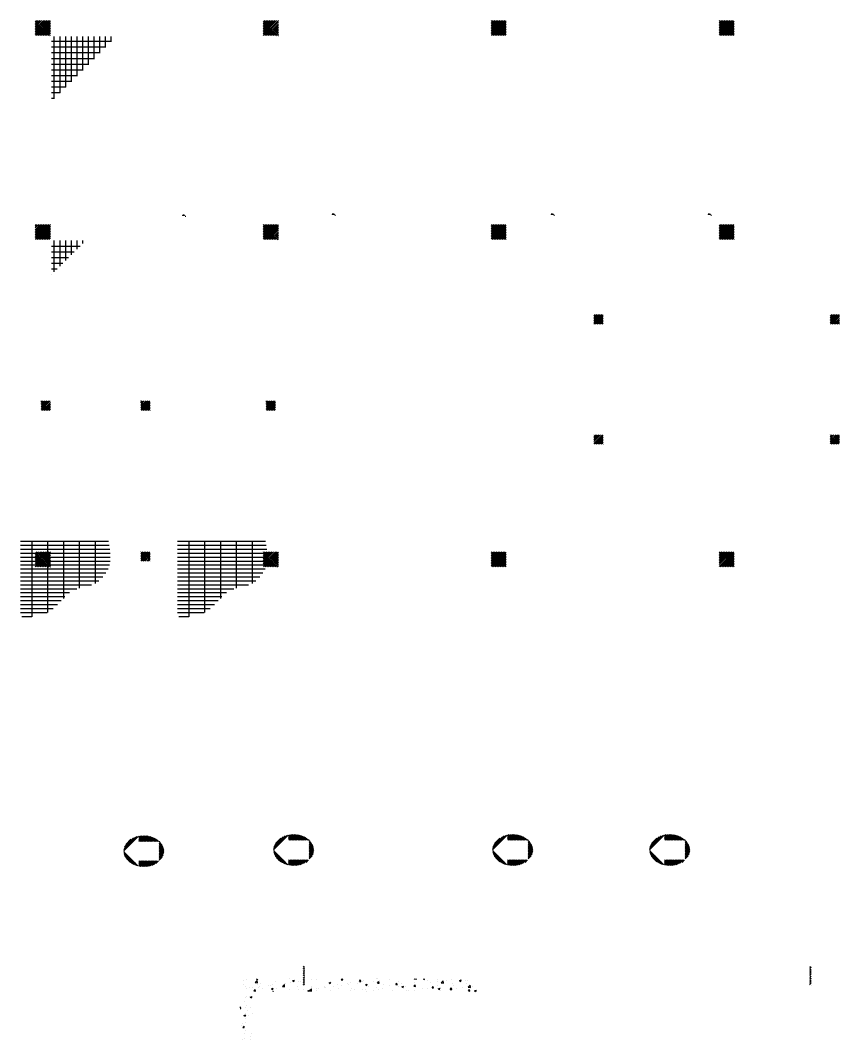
# Paper-space layout 'Layout1' of a CAD drawing. Extents: x -51516 to 7058931, y -29255 to 5150000.
# Drawn here: x 11901 to 44252, y 53349 to 93629 of the extents above; entities that cross this region are included whole.
import ezdxf

# ---------------------------------------------------------------- set-up
doc = ezdxf.new("R2010")
doc.units = 0
doc.header["$LTSCALE"] = 1000
doc.layers.get('0').update_dxf_attribs({"linetype": 'CONTINUOUS'})
doc.layers.add('COL', color=3, linetype='CONTINUOUS')
doc.layers.add('DM', color=2, linetype='CONTINUOUS')

# ---------------------------------------------------------------- blocks, each defined once
blk = doc.blocks.new('*X')
at = {"color": 0}
for p, q in [((50500, 51472), (50528, 51500)), ((50550, 51450), (50500, 51500)), ((50500, 51384), (50550, 51434)), ((50550, 51362), (50500, 51412)), ((50500, 51295), (50550, 51345)), ((50550, 51273), (50500, 51323)), ((70500, 51497), (70503, 51500)), ((70550, 51426), (70500, 51476)), ((70500, 51408), (70550, 51458)), ((70550, 51338), (70500, 51388)), ((70500, 51320), (70550, 51370)), ((70550, 51249), (70500, 51299)), ((50500, 51207), (50550, 51257)), ((50550, 51185), (50500, 51235)), ((50500, 51119), (50550, 51169)), ((50550, 51097), (50500, 51147)), ((50500, 51030), (50550, 51080)), ((50550, 51008), (50500, 51058)), ((70500, 51231), (70550, 51281)), ((70550, 51161), (70500, 51211)), ((70500, 51143), (70550, 51193)), ((70550, 51072), (70500, 51122)), ((70500, 51055), (70550, 51105)), ((70550, 50984), (70500, 51034)), ((48127, 50948), (48127, 50948)), ((48148, 50789), (48148, 50789)), ((48272, 50954), (48272, 50954)), ((48602, 50854), (48680, 50935)), ((48602, 50854), (48691, 50840)), ((48641, 51000), (48688, 50968)), ((48691, 50840), (48680, 50935)), ((48681, 50767), (48681, 50767)), ((48688, 50968), (48699, 51000)), ((48803, 50793), (48803, 50793)), ((49293, 50766), (49293, 50766)), ((49386, 50893), (49386, 50893)), ((49670, 50689), (49748, 50770)), ((49759, 50675), (49748, 50770)), ((49756, 50803), (49756, 50803)), ((49798, 50830), (49798, 50830)), ((49970, 50993), (49970, 50993)), ((50006, 50836), (50006, 50836)), ((50076, 50921), (50146, 50948)), ((50076, 50921), (50126, 50888)), ((50126, 50888), (50146, 50948)), ((50318, 50905), (50318, 50905)), ((50385, 50886), (50385, 50886)), ((50500, 50942), (50550, 50992)), ((50550, 50920), (50500, 50970)), ((50500, 50854), (50550, 50904)), ((50550, 50831), (50500, 50881)), ((50500, 50765), (50550, 50815)), ((50543, 50750), (50500, 50793)), ((50831, 50976), (50831, 50976)), ((51017, 50969), (51017, 50969)), ((51513, 50841), (51583, 50868)), ((51513, 50841), (51563, 50808)), ((51563, 50808), (51583, 50868)), ((51843, 50782), (51843, 50782)), ((51995, 50955), (52033, 51000)), ((51995, 50955), (52055, 50950)), ((52055, 50950), (52046, 51000)), ((52261, 50797), (52261, 50797)), ((52264, 50774), (52264, 50774)), ((52357, 50852), (52357, 50852)), ((52643, 50824), (52643, 50824)), ((52713, 50892), (52761, 50950)), ((52713, 50892), (52772, 50887)), ((52772, 50887), (52761, 50950)), ((52844, 50897), (52844, 50897)), ((52862, 50916), (52862, 50916)), ((52950, 50761), (53020, 50788)), ((52950, 50761), (53000, 50728)), ((53000, 50728), (53020, 50788)), ((53275, 50907), (53275, 50907)), ((53381, 50991), (53381, 50991)), ((53427, 50997), (53427, 50997)), ((53430, 50829), (53478, 50887)), ((53430, 50829), (53490, 50824)), ((53490, 50824), (53478, 50887)), ((53525, 50940), (53525, 50940)), ((53667, 50778), (53667, 50778)), ((53904, 50989), (53904, 50989)), ((54147, 50767), (54195, 50824)), ((54147, 50767), (54207, 50761)), ((54207, 50761), (54195, 50824)), ((54250, 50878), (54250, 50878)), ((54388, 50793), (54388, 50793)), ((54833, 50978), (54833, 50978)), ((54864, 50704), (54913, 50761)), ((54878, 51000), (54962, 50987)), ((54901, 50761), (54901, 50761)), ((54907, 50868), (54907, 50868)), ((54924, 50699), (54913, 50761)), ((54962, 50987), (54961, 51000)), ((55233, 51000), (55277, 50970)), ((55277, 50970), (55287, 51000)), ((55420, 50938), (55420, 50938)), ((55533, 50844), (55533, 50844)), ((55783, 50877), (55783, 50877)), ((55816, 50984), (55816, 50984)), ((55941, 50835), (56018, 50916)), ((55941, 50835), (56029, 50821)), ((56030, 50821), (56018, 50916)), ((56162, 50927), (56162, 50927)), ((56350, 50962), (56350, 50962)), ((56382, 50828), (56382, 50828)), ((56665, 50924), (56735, 50950)), ((56665, 50924), (56714, 50890)), ((56714, 50890), (56735, 50950)), ((56883, 50939), (56883, 50939)), ((56946, 50815), (56946, 50815)), ((56965, 50928), (56965, 50928)), ((70500, 50966), (70550, 51016)), ((70550, 50896), (70500, 50946)), ((70500, 50878), (70550, 50928)), ((70550, 50807), (70500, 50857)), ((70500, 50789), (70550, 50839)), ((70519, 50750), (70500, 50769)), ((48220, 50693), (48220, 50693)), ((48260, 50621), (48260, 50621)), ((48358, 50655), (48358, 50655)), ((48495, 50637), (48495, 50637)), ((48548, 50517), (48596, 50574)), ((48548, 50517), (48608, 50511)), ((48608, 50511), (48596, 50574)), ((48746, 50670), (48746, 50670)), ((48780, 50696), (48780, 50696)), ((48892, 50632), (48892, 50632)), ((49124, 50720), (49124, 50720)), ((49215, 50744), (49215, 50744)), ((49236, 50599), (49306, 50626)), ((49236, 50599), (49285, 50565)), ((49285, 50565), (49306, 50626)), ((49304, 50500), (49313, 50511)), ((49315, 50500), (49313, 50511)), ((49426, 50610), (49426, 50610)), ((49670, 50689), (49759, 50675)), ((49749, 50721), (49749, 50721)), ((49960, 50587), (49960, 50587)), ((50283, 50699), (50283, 50699)), ((50305, 50573), (50305, 50573)), ((50494, 50565), (50494, 50565)), ((50673, 50519), (50743, 50546)), ((50673, 50519), (50701, 50500)), ((50727, 50500), (50743, 50546)), ((50737, 50523), (50815, 50604)), ((50737, 50523), (50826, 50509)), ((50753, 50575), (50753, 50575)), ((50826, 50509), (50815, 50604)), ((50817, 50676), (50817, 50676)), ((50819, 50643), (50819, 50643)), ((51004, 50608), (51004, 50608)), ((51028, 50542), (51028, 50542)), ((51095, 50597), (51095, 50597)), ((51324, 50707), (51324, 50707)), ((51351, 50654), (51351, 50654)), ((51383, 50658), (51383, 50658)), ((51561, 50519), (51561, 50519)), ((51678, 50697), (51678, 50697)), ((51884, 50631), (51884, 50631)), ((52014, 50741), (52014, 50741)), ((52345, 50519), (52345, 50519)), ((52418, 50609), (52418, 50609)), ((52501, 50577), (52501, 50577)), ((52850, 50583), (52850, 50583)), ((52952, 50586), (52952, 50586)), ((53012, 50512), (53012, 50512)), ((53084, 50678), (53084, 50678)), ((53262, 50545), (53262, 50545)), ((53369, 50658), (53369, 50658)), ((53486, 50564), (53486, 50564)), ((53641, 50595), (53641, 50595)), ((53883, 50729), (53883, 50729)), ((54020, 50541), (54020, 50541)), ((54272, 50678), (54272, 50678)), ((54387, 50681), (54457, 50708)), ((54387, 50681), (54437, 50648)), ((54437, 50648), (54457, 50708)), ((54523, 50711), (54523, 50711)), ((54553, 50518), (54553, 50518)), ((54632, 50528), (54632, 50528)), ((54864, 50704), (54924, 50699)), ((54895, 50535), (54895, 50535)), ((55215, 50628), (55215, 50628)), ((55408, 50605), (55408, 50605)), ((55582, 50641), (55630, 50699)), ((55582, 50641), (55641, 50636)), ((55641, 50636), (55630, 50699)), ((55799, 50728), (55799, 50728)), ((55824, 50601), (55894, 50628)), ((55824, 50601), (55874, 50568)), ((55874, 50567), (55894, 50628)), ((55899, 50533), (55899, 50533)), ((55913, 50669), (55913, 50669)), ((56299, 50578), (56347, 50636)), ((56299, 50578), (56359, 50573)), ((56359, 50573), (56347, 50636)), ((56433, 50744), (56433, 50744)), ((56530, 50616), (56530, 50616)), ((56781, 50649), (56781, 50649)), ((57008, 50670), (57086, 50751)), ((57008, 50670), (57097, 50656)), ((57016, 50516), (57064, 50573)), ((57016, 50516), (57076, 50510)), ((57076, 50510), (57064, 50573)), ((57097, 50656), (57086, 50751)), ((57160, 50699), (57160, 50699)), ((57261, 50521), (57331, 50548)), ((57261, 50521), (57293, 50500)), ((57315, 50500), (57331, 50548)), ((70549, 50750), (70550, 50751)), ((48232, 50243), (48232, 50243)), ((48248, 50288), (48248, 50288)), ((48395, 50276), (48465, 50303)), ((48395, 50276), (48445, 50243)), ((48445, 50243), (48465, 50303)), ((48482, 50258), (48482, 50258)), ((48483, 50276), (48483, 50276)), ((8800, 49812), (9188, 50200)), ((8800, 49856), (9144, 50200)), ((8800, 49901), (9099, 50200)), ((8800, 49945), (9055, 50200)), ((8800, 49989), (9011, 50200)), ((8800, 50033), (8967, 50200)), ((8800, 50077), (8923, 50200)), ((8800, 50122), (8878, 50200)), ((8800, 50166), (8834, 50200)), ((8832, 49800), (9200, 50168)), ((8876, 49800), (9200, 50124)), ((8920, 49800), (9200, 50080)), ((8965, 49800), (9200, 50035)), ((9009, 49800), (9200, 49991)), ((14800, 49802), (15198, 50200)), ((14800, 49846), (15154, 50200)), ((14800, 49890), (15110, 50200)), ((14800, 49934), (15066, 50200)), ((14800, 49979), (15021, 50200)), ((14800, 50023), (14977, 50200)), ((14800, 50067), (14933, 50200)), ((14800, 50111), (14889, 50200)), ((14800, 50155), (14845, 50200)), ((14800, 50200), (14800, 50200)), ((14842, 49800), (15200, 50158)), ((14887, 49800), (15200, 50113)), ((14931, 49800), (15200, 50069)), ((14975, 49800), (15200, 50025)), ((15019, 49800), (15200, 49981)), ((20800, 49836), (21164, 50200)), ((20800, 49880), (21120, 50200)), ((20800, 49924), (21076, 50200)), ((20800, 49968), (21032, 50200)), ((20800, 50012), (20988, 50200)), ((20800, 50057), (20943, 50200)), ((20800, 50101), (20899, 50200)), ((20800, 50145), (20855, 50200)), ((20800, 50189), (20811, 50200)), ((20809, 49800), (21200, 50191)), ((20853, 49800), (21200, 50147)), ((20897, 49800), (21200, 50103)), ((20941, 49800), (21200, 50059)), ((20985, 49800), (21200, 50015)), ((21030, 49800), (21200, 49970)), ((26800, 49825), (27175, 50200)), ((26800, 49869), (27131, 50200)), ((26800, 49914), (27086, 50200)), ((26800, 49958), (27042, 50200)), ((26800, 50002), (26998, 50200)), ((26800, 50046), (26954, 50200)), ((26800, 50090), (26910, 50200)), ((26800, 50135), (26865, 50200)), ((26800, 50179), (26821, 50200)), ((26819, 49800), (27200, 50181)), ((26863, 49800), (27200, 50137)), ((26907, 49800), (27200, 50093)), ((26952, 49800), (27200, 50048)), ((26996, 49800), (27200, 50004)), ((27040, 49800), (27200, 49960)), ((48179, 50096), (48179, 50096)), ((48236, 49955), (48236, 49955)), ((9053, 49800), (9200, 49947)), ((9097, 49800), (9200, 49903)), ((9141, 49800), (9200, 49859)), ((9186, 49800), (9200, 49814)), ((9300, 48143), (9300, 49775)), ((9450, 48293), (9450, 49775)), ((9600, 48443), (9600, 49775)), ((9750, 48593), (9750, 49775)), ((9900, 48743), (9900, 49775)), ((10050, 48893), (10050, 49775)), ((10200, 49043), (10200, 49775)), ((10350, 49193), (10350, 49775)), ((10500, 49343), (10500, 49775)), ((10650, 49493), (10650, 49775)), ((10800, 49643), (10800, 49775)), ((15063, 49800), (15200, 49937)), ((15108, 49800), (15200, 49892)), ((15152, 49800), (15200, 49848)), ((15196, 49800), (15200, 49804)), ((21074, 49800), (21200, 49926)), ((21118, 49800), (21200, 49882)), ((21162, 49800), (21200, 49838)), ((27084, 49800), (27200, 49916)), ((27128, 49800), (27200, 49872)), ((27173, 49800), (27200, 49827)), ((48000, 49864), (48017, 49885)), ((48000, 49824), (48029, 49822)), ((48029, 49822), (48017, 49885)), ((48220, 49881), (48220, 49881)), ((48288, 49747), (48288, 49747)), ((48418, 49877), (48418, 49877)), ((9225, 49650), (10807, 49650)), ((9225, 49500), (10657, 49500)), ((48152, 49551), (48222, 49578)), ((48152, 49551), (48202, 49518)), ((48202, 49518), (48222, 49578)), ((48217, 49427), (48217, 49427)), ((48224, 49622), (48224, 49622)), ((48335, 49537), (48335, 49537)), ((48499, 49613), (48499, 49613)), ((9225, 49350), (10507, 49350)), ((9225, 49200), (10357, 49200)), ((48072, 49142), (48072, 49142)), ((48089, 49239), (48089, 49239)), ((48212, 49289), (48212, 49289)), ((9225, 49050), (10207, 49050)), ((9225, 48900), (10057, 48900)), ((48108, 49075), (48156, 49132)), ((48108, 49075), (48168, 49070)), ((48168, 49070), (48156, 49132)), ((48199, 48957), (48199, 48957)), ((9225, 48750), (9907, 48750)), ((48176, 48830), (48176, 48830)), ((48187, 48624), (48187, 48624)), ((48415, 48610), (48415, 48610)), ((48428, 48705), (48428, 48705)), ((48441, 48831), (48441, 48831)), ((9225, 48600), (9757, 48600)), ((9225, 48450), (9607, 48450)), ((48105, 48594), (48105, 48594)), ((9225, 48300), (9457, 48300)), ((9225, 48150), (9307, 48150)), ((8800, 44465), (9160, 44825)), ((8800, 44509), (9116, 44825)), ((8800, 44553), (9072, 44825)), ((8800, 44597), (9028, 44825)), ((8800, 44641), (8984, 44825)), ((8800, 44686), (8939, 44825)), ((8800, 44730), (8895, 44825)), ((8800, 44774), (8851, 44825)), ((8800, 44818), (8807, 44825)), ((8804, 44425), (9200, 44821)), ((8849, 44425), (9200, 44776)), ((8893, 44425), (9200, 44732)), ((8937, 44425), (9200, 44688)), ((8981, 44425), (9200, 44644)), ((9025, 44425), (9200, 44600)), ((14800, 44454), (15171, 44825)), ((14800, 44498), (15127, 44825)), ((14800, 44543), (15082, 44825)), ((14800, 44587), (15038, 44825)), ((14800, 44631), (14994, 44825)), ((14800, 44675), (14950, 44825)), ((14800, 44719), (14906, 44825)), ((14800, 44764), (14861, 44825)), ((14800, 44808), (14817, 44825)), ((14815, 44425), (15200, 44810)), ((14859, 44425), (15200, 44766)), ((14903, 44425), (15200, 44722)), ((14947, 44425), (15200, 44678)), ((14992, 44425), (15200, 44633)), ((15036, 44425), (15200, 44589)), ((20800, 44444), (21181, 44825)), ((20800, 44488), (21137, 44825)), ((20800, 44532), (21093, 44825)), ((20800, 44576), (21049, 44825)), ((20800, 44621), (21004, 44825)), ((20800, 44665), (20960, 44825)), ((20800, 44709), (20916, 44825)), ((20800, 44753), (20872, 44825)), ((20800, 44797), (20828, 44825)), ((20825, 44425), (21200, 44800)), ((20870, 44425), (21200, 44755)), ((20914, 44425), (21200, 44711)), ((20958, 44425), (21200, 44667)), ((21002, 44425), (21200, 44623)), ((21046, 44425), (21200, 44579)), ((26800, 44433), (27192, 44825)), ((26800, 44478), (27147, 44825)), ((26800, 44522), (27103, 44825)), ((26800, 44566), (27059, 44825)), ((26800, 44610), (27015, 44825)), ((26800, 44654), (26971, 44825)), ((26800, 44699), (26926, 44825)), ((26800, 44743), (26882, 44825)), ((26800, 44787), (26838, 44825)), ((26836, 44425), (27200, 44789)), ((26880, 44425), (27200, 44745)), ((26924, 44425), (27200, 44701)), ((26968, 44425), (27200, 44657)), ((27012, 44425), (27200, 44613)), ((9070, 44425), (9200, 44555)), ((9114, 44425), (9200, 44511)), ((9158, 44425), (9200, 44467)), ((9300, 43573), (9300, 44400)), ((9450, 43723), (9450, 44400)), ((9600, 43873), (9600, 44400)), ((9750, 44023), (9750, 44400)), ((9900, 44173), (9900, 44400)), ((10050, 44323), (10050, 44400)), ((15080, 44425), (15200, 44545)), ((15124, 44425), (15200, 44501)), ((15168, 44425), (15200, 44457)), ((21090, 44425), (21200, 44535)), ((21135, 44425), (21200, 44490)), ((21179, 44425), (21200, 44446)), ((27057, 44425), (27200, 44568)), ((27101, 44425), (27200, 44524)), ((27145, 44425), (27200, 44480)), ((27189, 44425), (27200, 44436)), ((9225, 44250), (9977, 44250)), ((9225, 44100), (9827, 44100)), ((9225, 43950), (9677, 43950)), ((9225, 43800), (9527, 43800)), ((9225, 43650), (9377, 43650)), ((9225, 43500), (9227, 43500)), ((23500, 42238), (23712, 42450)), ((23500, 42283), (23667, 42450)), ((23500, 42327), (23623, 42450)), ((23500, 42371), (23579, 42450)), ((23500, 42415), (23535, 42450)), ((23506, 42200), (23750, 42444)), ((29725, 42232), (29943, 42450)), ((29725, 42276), (29899, 42450)), ((29725, 42320), (29855, 42450)), ((29725, 42365), (29810, 42450)), ((29725, 42409), (29766, 42450)), ((29737, 42200), (29975, 42438)), ((23550, 42200), (23750, 42400)), ((23594, 42200), (23750, 42356)), ((23638, 42200), (23750, 42312)), ((23683, 42200), (23750, 42267)), ((23727, 42200), (23750, 42223)), ((29781, 42200), (29975, 42394)), ((29826, 42200), (29975, 42349)), ((29870, 42200), (29975, 42305)), ((29914, 42200), (29975, 42261)), ((29958, 42200), (29975, 42217)), ((8950, 39930), (9195, 40175)), ((8950, 39974), (9151, 40175)), ((8950, 40019), (9106, 40175)), ((8950, 40063), (9062, 40175)), ((8950, 40107), (9018, 40175)), ((8950, 40151), (8974, 40175)), ((8989, 39925), (9200, 40136)), ((9033, 39925), (9200, 40092)), ((9077, 39925), (9200, 40048)), ((11575, 39948), (11802, 40175)), ((11575, 39992), (11758, 40175)), ((11575, 40036), (11714, 40175)), ((11575, 40080), (11670, 40175)), ((11575, 40124), (11626, 40175)), ((11575, 40169), (11581, 40175)), ((11597, 39925), (11825, 40153)), ((11641, 39925), (11825, 40109)), ((11685, 39925), (11825, 40065)), ((11729, 39925), (11825, 40021)), ((14875, 39933), (15117, 40175)), ((14875, 39977), (15073, 40175)), ((14875, 40021), (15029, 40175)), ((14875, 40066), (14984, 40175)), ((14875, 40110), (14940, 40175)), ((14875, 40154), (14896, 40175)), ((14911, 39925), (15125, 40139)), ((14955, 39925), (15125, 40095)), ((14999, 39925), (15125, 40051)), ((9122, 39925), (9200, 40003)), ((9166, 39925), (9200, 39959)), ((11773, 39925), (11825, 39977)), ((11818, 39925), (11825, 39932)), ((15044, 39925), (15125, 40006)), ((15088, 39925), (15125, 39962)), ((23500, 39056), (23729, 39285)), ((23500, 39101), (23684, 39285)), ((23500, 39145), (23640, 39285)), ((23500, 39189), (23596, 39285)), ((23500, 39233), (23552, 39285)), ((23500, 39277), (23508, 39285)), ((23523, 39035), (23750, 39262)), ((23567, 39035), (23750, 39218)), ((29725, 39050), (29960, 39285)), ((29725, 39094), (29916, 39285)), ((29725, 39138), (29872, 39285)), ((29725, 39183), (29827, 39285)), ((29725, 39227), (29783, 39285)), ((29725, 39271), (29739, 39285)), ((29754, 39035), (29975, 39256)), ((29798, 39035), (29975, 39212)), ((23611, 39035), (23750, 39174)), ((23655, 39035), (23750, 39130)), ((23700, 39035), (23750, 39085)), ((23744, 39035), (23750, 39041)), ((29843, 39035), (29975, 39167)), ((29887, 39035), (29975, 39123)), ((29931, 39035), (29975, 39079)), ((8800, 35803), (9197, 36200)), ((8800, 35847), (9153, 36200)), ((8800, 35891), (9109, 36200)), ((8800, 35935), (9065, 36200)), ((8800, 35979), (9021, 36200)), ((8800, 36024), (8976, 36200)), ((8800, 36068), (8932, 36200)), ((8800, 36112), (8888, 36200)), ((8800, 36156), (8844, 36200)), ((8842, 35800), (9200, 36158)), ((8886, 35800), (9200, 36114)), ((8930, 35800), (9200, 36070)), ((8974, 35800), (9200, 36026)), ((11575, 35970), (11805, 36200)), ((11575, 36014), (11761, 36200)), ((11575, 36059), (11716, 36200)), ((11575, 36103), (11672, 36200)), ((11575, 36147), (11628, 36200)), ((11575, 36191), (11584, 36200)), ((11599, 35950), (11825, 36176)), ((11643, 35950), (11825, 36132)), ((11687, 35950), (11825, 36088)), ((11732, 35950), (11825, 36043)), ((11776, 35950), (11825, 35999)), ((14800, 35836), (15164, 36200)), ((14800, 35881), (15119, 36200)), ((14800, 35925), (15075, 36200)), ((14800, 35969), (15031, 36200)), ((14800, 36013), (14987, 36200)), ((14800, 36057), (14943, 36200)), ((14800, 36102), (14898, 36200)), ((14800, 36146), (14854, 36200)), ((14800, 36190), (14810, 36200)), ((14808, 35800), (15200, 36192)), ((14852, 35800), (15200, 36148)), ((14896, 35800), (15200, 36104)), ((14940, 35800), (15200, 36060)), ((14985, 35800), (15200, 36015)), ((20800, 35826), (21174, 36200)), ((20800, 35870), (21130, 36200)), ((20800, 35914), (21086, 36200)), ((20800, 35959), (21041, 36200)), ((20800, 36003), (20997, 36200)), ((20800, 36047), (20953, 36200)), ((20800, 36091), (20909, 36200)), ((20800, 36135), (20865, 36200)), ((20800, 36180), (20820, 36200)), ((20818, 35800), (21200, 36182)), ((20862, 35800), (21200, 36138)), ((20907, 35800), (21200, 36093)), ((20951, 35800), (21200, 36049)), ((20995, 35800), (21200, 36005)), ((26800, 35816), (27184, 36200)), ((26800, 35860), (27140, 36200)), ((26800, 35904), (27096, 36200)), ((26800, 35948), (27052, 36200)), ((26800, 35992), (27008, 36200)), ((26800, 36037), (26963, 36200)), ((26800, 36081), (26919, 36200)), ((26800, 36125), (26875, 36200)), ((26800, 36169), (26831, 36200)), ((26829, 35800), (27200, 36171)), ((26873, 35800), (27200, 36127)), ((26917, 35800), (27200, 36083)), ((26961, 35800), (27200, 36039)), ((27005, 35800), (27200, 35995)), ((9018, 35800), (9200, 35982)), ((9063, 35800), (9200, 35937)), ((9107, 35800), (9200, 35893)), ((9151, 35800), (9200, 35849)), ((9195, 35800), (9200, 35805)), ((11820, 35950), (11825, 35955)), ((15029, 35800), (15200, 35971)), ((15073, 35800), (15200, 35927)), ((15117, 35800), (15200, 35883)), ((15161, 35800), (15200, 35839)), ((21039, 35800), (21200, 35961)), ((21083, 35800), (21200, 35917)), ((21128, 35800), (21200, 35872)), ((21172, 35800), (21200, 35828)), ((27050, 35800), (27200, 35950)), ((27094, 35800), (27200, 35906)), ((27138, 35800), (27200, 35862)), ((27182, 35800), (27200, 35818)), ((1529, 25394), (1647, 25512)), ((1681, 25546), (1783, 25647)), ((1726, 25546), (1873, 25693)), ((1770, 25546), (1944, 25720)), ((1814, 25546), (2006, 25738)), ((1858, 25546), (2063, 25751)), ((1902, 25546), (2116, 25760)), ((1947, 25546), (2166, 25766)), ((1991, 25546), (2214, 25769)), ((2035, 25546), (2259, 25770)), ((2079, 25546), (2302, 25769)), ((2123, 25546), (2344, 25767)), ((2168, 25546), (2384, 25763)), ((2212, 25546), (2423, 25757)), ((2256, 25546), (2460, 25750)), ((2300, 25546), (2462, 25708)), ((2344, 25546), (2462, 25664)), ((2389, 25546), (2462, 25619)), ((2433, 25546), (2462, 25575)), ((2483, 25729), (2496, 25743)), ((2505, 25707), (2532, 25734)), ((2527, 25685), (2566, 25724)), ((2549, 25663), (2599, 25712)), ((2571, 25641), (2631, 25700)), ((2593, 25618), (2662, 25687)), ((2615, 25596), (2692, 25673)), ((2638, 25574), (2720, 25657)), ((2660, 25552), (2748, 25641)), ((2682, 25530), (2775, 25624)), ((2704, 25508), (2801, 25606)), ((2726, 25486), (2827, 25587)), ((2748, 25464), (2851, 25567)), ((2770, 25442), (2874, 25546)), ((2792, 25420), (2896, 25523)), ((1467, 25155), (1647, 25335)), ((1469, 25201), (1647, 25379)), ((1469, 25113), (1647, 25291)), ((1474, 25074), (1647, 25247)), ((1476, 25253), (1647, 25424)), ((1493, 25313), (1647, 25468)), ((2814, 25398), (2917, 25500)), ((2836, 25375), (2937, 25476)), ((2858, 25353), (2956, 25450)), ((2881, 25331), (2973, 25424)), ((2903, 25309), (2990, 25396)), ((2925, 25287), (3005, 25367)), ((2947, 25265), (3019, 25337)), ((2969, 25243), (3030, 25304)), ((2991, 25221), (3040, 25270)), ((1482, 25038), (1647, 25203)), ((1493, 25004), (1647, 25159)), ((1505, 24972), (1647, 25114)), ((1519, 24942), (1647, 25070)), ((1535, 24913), (1647, 25026)), ((1551, 24886), (1647, 24982)), ((2472, 24569), (3053, 25150)), ((2530, 24583), (3050, 25103)), ((2594, 24603), (3041, 25049)), ((2668, 24633), (3021, 24985)), ((3013, 25199), (3048, 25233)), ((3035, 25177), (3052, 25193)), ((1569, 24860), (1647, 24938)), ((1588, 24835), (1647, 24893)), ((1609, 24811), (1647, 24849)), ((1630, 24788), (1647, 24805)), ((1652, 24766), (1657, 24770)), ((1676, 24745), (1701, 24770)), ((1700, 24725), (1745, 24770)), ((1725, 24706), (1790, 24770)), ((1752, 24689), (1834, 24770)), ((1779, 24672), (1878, 24770)), ((1807, 24655), (1922, 24770)), ((1836, 24640), (1966, 24770)), ((1866, 24626), (2010, 24770)), ((1897, 24613), (2055, 24770)), ((1930, 24601), (2099, 24770)), ((1963, 24591), (2143, 24770)), ((1998, 24581), (2187, 24770)), ((2033, 24572), (2231, 24770)), ((2070, 24564), (2276, 24770)), ((2107, 24558), (2320, 24770)), ((2146, 24553), (2364, 24770)), ((2187, 24549), (2408, 24770)), ((2229, 24547), (2452, 24770)), ((2273, 24547), (2462, 24735)), ((2768, 24688), (2974, 24895)), ((2319, 24548), (2462, 24691)), ((2367, 24552), (2462, 24647)), ((2417, 24559), (2462, 24603)), ((21250, 13150), (21250, 15937)), ((21254, 15938), (21500, 15938)), ((21500, 15938), (21648, 15938)), ((20409, 15625), (21500, 15625)), ((20625, 13150), (20625, 15772)), ((20641, 15781), (21500, 15781)), ((21500, 15781), (21700, 15781)), ((21500, 15625), (21700, 15625)), ((20093, 15312), (21500, 15312)), ((20241, 15469), (21500, 15469)), ((21500, 15469), (21700, 15469)), ((21500, 15312), (21700, 15312)), ((19944, 15156), (21500, 15156)), ((20000, 13150), (20000, 15213)), ((21500, 15156), (21700, 15156)), ((19375, 13150), (19375, 14808)), ((19476, 14844), (21500, 14844)), ((19763, 15000), (21500, 15000)), ((21500, 15000), (21700, 15000)), ((21500, 14844), (21700, 14844)), ((18607, 14531), (21500, 14531)), ((18750, 13150), (18750, 14625)), ((18896, 14688), (21500, 14688)), ((21500, 14688), (21700, 14688)), ((21500, 14531), (21700, 14531)), ((18441, 14375), (21500, 14375)), ((21500, 14375), (21700, 14375)), ((18234, 14062), (21500, 14062)), ((18322, 14219), (21500, 14219)), ((21500, 14219), (21700, 14219)), ((21500, 14062), (21700, 14062)), ((18160, 13750), (21500, 13750)), ((18185, 13906), (21500, 13906)), ((21500, 13906), (21700, 13906)), ((21500, 13750), (21700, 13750)), ((18152, 13594), (21500, 13594)), ((18156, 13438), (21500, 13438)), ((21500, 13594), (21700, 13594)), ((21500, 13438), (21700, 13438)), ((18171, 13281), (21500, 13281)), ((21500, 13281), (21700, 13281)), ((18193, 13125), (21700, 13125)), ((18219, 12969), (21700, 12969)), ((18750, 12950), (18750, 13150)), ((19375, 12950), (19375, 13150)), ((20000, 12950), (20000, 13150)), ((20625, 12950), (20625, 13150)), ((21250, 12950), (21250, 13150)), ((606, 82), (608, 82)), ((606, 82), (608, 82)), ((606, 82), (608, 82)), ((606, 82), (630, 82)), ((606, 82), (630, 82)), ((606, 82), (630, 82)), ((606, 82), (630, 82)), ((606, 81), (608, 81)), ((606, 81), (608, 81)), ((606, 81), (608, 81)), ((606, 81), (608, 81)), ((606, 81), (608, 81)), ((606, 81), (608, 81)), ((606, 81), (608, 81)), ((606, 80), (608, 80)), ((606, 80), (608, 80)), ((606, 80), (608, 80)), ((606, 80), (608, 80)), ((606, 80), (608, 80)), ((606, 80), (608, 80)), ((606, 80), (608, 80)), ((606, 80), (608, 80)), ((606, 80), (608, 80)), ((606, 79), (608, 79)), ((606, 79), (608, 79)), ((606, 79), (608, 79)), ((606, 79), (608, 79)), ((606, 79), (608, 79)), ((606, 79), (608, 79)), ((606, 79), (608, 79)), ((606, 78), (608, 78)), ((606, 78), (630, 78)), ((606, 78), (630, 78)), ((606, 78), (630, 78)), ((606, 78), (630, 78)), ((608, 82), (609, 82)), ((608, 82), (609, 82)), ((608, 82), (609, 82)), ((608, 81), (609, 81)), ((608, 81), (609, 81)), ((608, 81), (609, 81)), ((608, 81), (609, 81)), ((608, 81), (609, 81)), ((608, 81), (609, 81)), ((608, 81), (609, 81)), ((608, 80), (609, 80)), ((608, 80), (609, 80)), ((608, 80), (609, 80)), ((608, 80), (609, 80)), ((608, 80), (609, 80)), ((608, 80), (609, 80)), ((608, 80), (609, 80)), ((608, 80), (609, 80)), ((608, 80), (609, 80)), ((608, 79), (609, 79)), ((608, 79), (609, 79)), ((608, 79), (609, 79)), ((608, 79), (609, 79)), ((608, 79), (609, 79)), ((608, 79), (609, 79)), ((608, 79), (609, 79)), ((608, 78), (609, 78)), ((609, 82), (610, 82)), ((609, 82), (610, 82)), ((609, 82), (610, 82)), ((609, 81), (610, 81)), ((609, 80), (609, 80)), ((609, 80), (609, 80)), ((609, 80), (609, 80)), ((609, 80), (609, 80)), ((609, 80), (610, 80)), ((609, 80), (610, 80)), ((609, 80), (610, 80)), ((609, 80), (610, 80)), ((609, 79), (610, 79)), ((609, 79), (610, 79)), ((609, 79), (610, 79)), ((609, 79), (610, 79)), ((609, 79), (610, 79)), ((609, 79), (610, 79)), ((609, 79), (610, 79)), ((609, 78), (610, 78)), ((610, 81), (610, 81)), ((610, 81), (610, 81)), ((610, 81), (610, 81)), ((610, 81), (610, 81)), ((610, 81), (610, 81)), ((610, 81), (610, 81)), ((610, 80), (610, 80)), ((610, 80), (610, 80)), ((610, 80), (610, 80)), ((610, 80), (610, 80)), ((610, 80), (610, 80)), ((610, 80), (610, 80)), ((611, 82), (611, 82)), ((611, 82), (611, 82)), ((611, 82), (611, 82)), ((611, 81), (611, 81)), ((611, 81), (611, 81)), ((611, 81), (611, 81)), ((611, 81), (611, 81)), ((611, 81), (611, 81)), ((611, 81), (611, 81)), ((611, 81), (611, 81)), ((611, 80), (611, 80)), ((611, 80), (611, 80)), ((611, 80), (611, 80)), ((611, 80), (611, 80)), ((611, 80), (611, 80)), ((611, 80), (611, 80)), ((611, 80), (611, 80)), ((611, 80), (611, 80)), ((611, 80), (611, 80)), ((611, 79), (611, 79)), ((611, 79), (611, 79)), ((611, 79), (611, 79)), ((611, 79), (611, 79)), ((611, 79), (611, 79)), ((611, 79), (611, 79)), ((611, 79), (611, 79)), ((611, 78), (611, 78)), ((612, 81), (613, 81)), ((612, 81), (613, 81)), ((612, 81), (613, 81)), ((612, 81), (613, 81)), ((612, 81), (613, 81)), ((612, 81), (613, 81)), ((612, 80), (613, 80)), ((612, 80), (613, 80)), ((612, 80), (613, 80)), ((612, 80), (613, 80)), ((612, 80), (613, 80)), ((612, 80), (613, 80)), ((612, 80), (613, 80)), ((612, 80), (613, 80)), ((612, 80), (613, 80)), ((612, 79), (613, 79)), ((612, 79), (613, 79)), ((612, 79), (613, 79)), ((612, 79), (613, 79)), ((613, 82), (614, 82)), ((613, 82), (614, 82)), ((613, 82), (614, 82)), ((613, 79), (614, 79)), ((613, 79), (614, 79)), ((613, 78), (614, 78)), ((614, 81), (614, 81)), ((614, 81), (614, 81)), ((614, 81), (614, 81)), ((614, 81), (614, 81)), ((614, 81), (614, 81)), ((614, 81), (614, 81)), ((614, 81), (614, 81)), ((614, 80), (614, 80)), ((614, 80), (614, 80)), ((614, 80), (614, 80)), ((614, 80), (614, 80)), ((614, 80), (614, 80)), ((614, 80), (614, 80)), ((614, 80), (614, 80)), ((614, 80), (614, 80)), ((614, 80), (614, 80)), ((614, 79), (614, 79)), ((614, 79), (614, 79)), ((614, 79), (614, 79)), ((614, 79), (614, 79)), ((614, 79), (614, 79)), ((615, 81), (616, 81)), ((615, 81), (616, 81)), ((615, 81), (616, 81)), ((615, 81), (616, 81)), ((615, 81), (616, 81)), ((615, 81), (616, 81)), ((615, 80), (616, 80)), ((615, 80), (616, 80)), ((615, 80), (616, 80)), ((615, 80), (616, 80)), ((615, 80), (616, 80)), ((615, 80), (616, 80)), ((615, 80), (616, 80)), ((615, 80), (616, 80)), ((615, 80), (616, 80)), ((615, 79), (616, 79)), ((615, 79), (616, 79)), ((615, 79), (616, 79)), ((615, 79), (616, 79)), ((616, 82), (617, 82)), ((616, 82), (617, 82)), ((616, 82), (617, 82)), ((616, 81), (617, 81)), ((616, 81), (617, 81)), ((616, 81), (617, 81)), ((616, 81), (617, 81)), ((616, 81), (617, 81)), ((616, 81), (617, 81)), ((616, 81), (617, 81)), ((616, 80), (617, 80)), ((616, 80), (617, 80)), ((616, 80), (617, 80)), ((616, 80), (617, 80)), ((616, 80), (617, 80)), ((616, 80), (617, 80)), ((616, 80), (617, 80)), ((616, 80), (617, 80)), ((616, 80), (617, 80)), ((616, 79), (617, 79)), ((616, 79), (617, 79)), ((616, 79), (617, 79)), ((616, 79), (617, 79)), ((616, 79), (617, 79)), ((616, 79), (617, 79)), ((616, 79), (617, 79)), ((616, 78), (617, 78)), ((617, 80), (618, 80)), ((617, 80), (618, 80)), ((617, 80), (618, 80)), ((617, 80), (618, 80)), ((617, 80), (618, 80)), ((617, 80), (618, 80)), ((617, 80), (618, 80)), ((617, 80), (618, 80)), ((617, 79), (618, 79)), ((617, 79), (618, 79)), ((617, 79), (618, 79)), ((617, 79), (618, 79)), ((617, 79), (618, 79)), ((617, 79), (618, 79)), ((617, 79), (618, 79)), ((617, 78), (618, 78)), ((618, 82), (619, 82)), ((618, 82), (619, 82)), ((618, 82), (619, 82)), ((618, 81), (619, 81)), ((618, 81), (619, 81)), ((618, 81), (619, 81)), ((618, 81), (619, 81)), ((618, 81), (619, 81)), ((618, 81), (619, 81)), ((618, 81), (619, 81)), ((618, 80), (619, 80)), ((618, 80), (619, 80)), ((618, 80), (619, 80)), ((618, 80), (619, 80)), ((618, 80), (619, 80)), ((618, 80), (619, 80)), ((619, 82), (620, 82)), ((619, 82), (620, 82)), ((619, 82), (620, 82)), ((619, 81), (620, 81)), ((619, 81), (620, 81)), ((619, 81), (620, 81)), ((619, 81), (620, 81)), ((619, 81), (620, 81)), ((619, 81), (620, 81)), ((619, 81), (620, 81)), ((619, 80), (620, 80)), ((619, 80), (620, 80)), ((619, 80), (620, 80)), ((619, 80), (620, 80)), ((619, 80), (620, 80)), ((619, 80), (620, 80)), ((619, 80), (620, 80)), ((619, 80), (620, 80)), ((619, 80), (620, 80)), ((619, 79), (620, 79)), ((619, 79), (620, 79)), ((619, 79), (620, 79)), ((619, 79), (620, 79)), ((619, 79), (620, 79)), ((619, 79), (620, 79)), ((619, 79), (620, 79)), ((619, 78), (620, 78)), ((620, 81), (622, 81)), ((620, 81), (622, 81)), ((620, 81), (622, 81)), ((620, 81), (622, 81)), ((620, 81), (622, 81)), ((620, 81), (622, 81)), ((620, 80), (622, 80)), ((620, 80), (624, 80)), ((620, 80), (624, 80)), ((620, 80), (624, 80)), ((620, 80), (624, 80)), ((620, 79), (624, 79)), ((620, 79), (624, 79)), ((620, 79), (624, 79)), ((620, 79), (622, 79)), ((622, 82), (622, 82)), ((622, 82), (622, 82)), ((622, 82), (623, 82)), ((622, 81), (622, 81)), ((622, 80), (622, 80)), ((622, 80), (622, 80)), ((622, 80), (622, 80)), ((622, 80), (623, 80)), ((622, 79), (622, 79)), ((622, 79), (622, 79)), ((622, 79), (622, 79)), ((622, 78), (623, 78)), ((623, 81), (625, 81)), ((623, 81), (625, 81)), ((623, 81), (625, 81)), ((623, 81), (625, 81)), ((623, 81), (625, 81)), ((623, 81), (624, 81)), ((623, 80), (625, 80)), ((623, 79), (624, 79)), ((624, 82), (625, 82)), ((624, 80), (625, 80)), ((624, 80), (625, 80)), ((624, 79), (625, 79)), ((624, 78), (625, 78)), ((625, 82), (625, 82)), ((625, 82), (625, 82)), ((625, 81), (625, 81)), ((625, 81), (625, 81)), ((625, 80), (625, 80)), ((625, 80), (625, 80)), ((625, 80), (625, 80)), ((625, 80), (625, 80)), ((625, 80), (625, 80)), ((625, 80), (625, 80)), ((625, 79), (625, 79)), ((625, 79), (625, 79)), ((625, 79), (625, 79)), ((625, 79), (625, 79)), ((625, 79), (625, 79)), ((625, 79), (625, 79)), ((626, 82), (627, 82)), ((626, 82), (627, 82)), ((626, 82), (627, 82)), ((626, 81), (627, 81)), ((626, 81), (627, 81)), ((626, 81), (627, 81)), ((626, 81), (627, 81)), ((626, 81), (627, 81)), ((626, 81), (627, 81)), ((626, 81), (627, 81)), ((626, 80), (627, 80)), ((626, 80), (627, 80)), ((626, 80), (627, 80)), ((626, 80), (627, 80)), ((626, 80), (627, 80)), ((626, 80), (627, 80)), ((626, 80), (627, 80)), ((626, 80), (626, 80)), ((626, 80), (626, 80)), ((626, 79), (626, 79)), ((626, 79), (626, 79)), ((626, 79), (626, 79)), ((626, 79), (626, 79)), ((626, 79), (626, 79)), ((626, 79), (626, 79)), ((626, 79), (626, 79)), ((626, 78), (626, 78)), ((627, 80), (627, 80)), ((627, 80), (627, 80)), ((627, 80), (627, 80)), ((627, 80), (627, 80)), ((627, 80), (628, 80)), ((627, 79), (628, 79)), ((627, 79), (628, 79)), ((627, 79), (628, 79)), ((627, 79), (628, 79)), ((627, 78), (628, 78)), ((628, 82), (630, 82)), ((628, 82), (630, 82)), ((628, 82), (630, 82)), ((628, 81), (630, 81)), ((628, 81), (630, 81)), ((628, 81), (630, 81)), ((628, 81), (630, 81)), ((628, 81), (630, 81)), ((628, 81), (630, 81)), ((628, 81), (630, 81)), ((628, 80), (630, 80)), ((628, 80), (630, 80)), ((628, 80), (630, 80)), ((628, 80), (630, 80)), ((628, 80), (630, 80)), ((628, 80), (630, 80)), ((628, 80), (630, 80)), ((628, 80), (630, 80)), ((628, 80), (630, 80)), ((628, 79), (630, 79)), ((628, 79), (630, 79)), ((628, 79), (630, 79)), ((628, 79), (630, 79)), ((628, 79), (630, 79)), ((628, 79), (630, 79)), ((628, 79), (630, 79)), ((629, 78), (630, 78)), ((659, 36), (665, 42)), ((659, 36), (665, 42)), ((659, 37), (664, 42)), ((659, 37), (664, 42)), ((659, 38), (664, 42)), ((659, 38), (663, 42)), ((659, 38), (663, 42)), ((659, 39), (662, 42)), ((659, 39), (662, 42)), ((659, 39), (662, 42)), ((659, 40), (661, 42)), ((659, 40), (661, 42)), ((659, 40), (661, 42)), ((659, 41), (660, 42)), ((659, 35), (662, 39)), ((659, 36), (662, 39)), ((659, 35), (662, 38)), ((659, 35), (662, 38)), ((659, 34), (662, 37)), ((659, 34), (662, 37)), ((659, 34), (662, 37)), ((659, 33), (662, 36)), ((659, 33), (662, 36)), ((659, 33), (662, 36)), ((659, 31), (662, 35)), ((659, 32), (662, 35)), ((659, 32), (662, 35)), ((659, 30), (662, 34)), ((659, 31), (662, 34)), ((659, 31), (662, 34)), ((659, 30), (662, 33)), ((659, 30), (662, 33)), ((659, 29), (662, 32)), ((659, 29), (662, 32)), ((659, 29), (662, 32)), ((659, 28), (662, 31)), ((659, 28), (662, 31)), ((659, 28), (662, 31)), ((659, 28), (662, 30)), ((659, 28), (662, 30)), ((660, 27), (663, 30)), ((660, 27), (663, 30)), ((660, 27), (662, 30)), ((660, 27), (662, 30)), ((661, 27), (664, 30)), ((661, 27), (664, 30)), ((661, 27), (663, 30)), ((662, 39), (665, 42)), ((662, 27), (665, 30)), ((662, 27), (665, 30)), ((662, 27), (664, 30)), ((663, 39), (666, 42)), ((663, 39), (666, 42)), ((663, 39), (666, 42)), ((663, 27), (666, 30)), ((663, 27), (666, 30)), ((663, 27), (666, 30)), ((664, 39), (666, 42)), ((664, 39), (666, 41)), ((664, 39), (666, 41)), ((664, 27), (666, 29)), ((664, 27), (666, 29)), ((664, 27), (666, 29)), ((665, 39), (666, 41)), ((665, 39), (666, 40)), ((665, 27), (666, 28)), ((665, 27), (666, 28)), ((665, 27), (666, 28)), ((666, 39), (666, 40)), ((666, 39), (666, 40)), ((666, 27), (666, 27)), ((667, 39), (670, 42)), ((667, 39), (670, 42)), ((667, 39), (670, 42)), ((667, 40), (670, 42)), ((667, 40), (669, 42)), ((667, 40), (669, 42)), ((667, 41), (668, 42)), ((667, 41), (668, 42)), ((667, 42), (668, 42)), ((667, 42), (667, 42)), ((667, 42), (667, 42)), ((667, 38), (670, 41)), ((667, 38), (670, 41)), ((667, 38), (670, 41)), ((667, 37), (670, 40)), ((667, 37), (670, 40)), ((667, 37), (670, 40)), ((667, 31), (674, 39)), ((667, 32), (674, 39)), ((667, 36), (670, 39)), ((667, 36), (670, 39)), ((667, 36), (670, 39)), ((667, 30), (674, 38)), ((667, 31), (674, 38)), ((667, 31), (674, 38)), ((667, 34), (670, 38)), ((667, 35), (670, 38)), ((667, 35), (670, 38)), ((667, 33), (670, 37)), ((667, 34), (670, 37)), ((667, 34), (670, 37)), ((667, 32), (671, 36)), ((667, 32), (671, 36)), ((667, 33), (670, 36)), ((667, 33), (670, 36)), ((667, 30), (670, 33)), ((667, 30), (670, 33)), ((667, 28), (670, 32)), ((667, 29), (670, 32)), ((667, 29), (670, 32)), ((667, 27), (670, 31)), ((667, 28), (670, 31)), ((667, 28), (670, 31)), ((667, 27), (670, 30)), ((667, 27), (670, 30)), ((668, 27), (670, 29)), ((668, 27), (670, 29)), ((668, 27), (670, 29)), ((669, 27), (670, 28)), ((669, 27), (670, 28)), ((669, 27), (670, 28)), ((670, 33), (674, 37)), ((670, 27), (670, 27)), ((670, 27), (670, 27)), ((671, 39), (674, 42)), ((671, 39), (674, 42)), ((671, 39), (674, 42)), ((671, 40), (674, 42)), ((671, 40), (673, 42)), ((671, 40), (673, 42)), ((671, 41), (673, 42)), ((671, 41), (672, 42)), ((671, 42), (672, 42)), ((671, 42), (672, 42)), ((671, 42), (671, 42)), ((671, 38), (674, 41)), ((671, 38), (674, 41)), ((671, 38), (674, 41)), ((671, 37), (674, 40)), ((671, 37), (674, 40)), ((671, 37), (674, 40)), ((671, 36), (674, 39)), ((671, 33), (674, 37)), ((671, 33), (674, 37)), ((671, 33), (674, 36)), ((671, 33), (674, 36)), ((671, 32), (674, 35)), ((671, 32), (674, 35)), ((671, 32), (674, 35)), ((671, 31), (674, 34)), ((671, 31), (674, 34)), ((671, 31), (674, 34)), ((671, 30), (674, 33)), ((671, 30), (674, 33)), ((671, 30), (674, 33)), ((671, 28), (674, 32)), ((671, 29), (674, 32)), ((671, 29), (674, 32)), ((671, 27), (674, 31)), ((671, 28), (674, 31)), ((671, 28), (674, 31)), ((671, 27), (674, 30)), ((671, 27), (674, 30)), ((672, 27), (674, 29)), ((672, 27), (674, 29)), ((672, 27), (674, 29)), ((673, 27), (674, 28)), ((673, 27), (674, 28)), ((674, 27), (674, 28)), ((674, 27), (674, 27)), ((674, 27), (674, 27)), ((675, 36), (682, 42)), ((675, 36), (682, 42)), ((675, 37), (681, 42)), ((675, 37), (681, 42)), ((675, 37), (681, 42)), ((675, 38), (680, 42)), ((675, 38), (680, 42)), ((675, 38), (679, 42)), ((675, 39), (679, 42)), ((675, 39), (679, 42)), ((675, 39), (678, 42)), ((675, 40), (678, 42)), ((675, 40), (678, 42)), ((675, 40), (677, 42)), ((675, 36), (679, 39)), ((675, 34), (679, 38)), ((675, 35), (679, 38)), ((675, 35), (679, 38)), ((675, 33), (679, 37)), ((675, 34), (679, 37)), ((675, 34), (679, 37)), ((675, 31), (680, 36)), ((675, 32), (680, 36)), ((675, 32), (679, 36)), ((675, 32), (679, 36)), ((675, 33), (679, 36)), ((675, 33), (679, 36)), ((675, 31), (681, 36)), ((675, 31), (681, 36)), ((675, 30), (681, 36)), ((675, 30), (679, 33)), ((675, 29), (679, 33)), ((675, 29), (679, 32)), ((675, 29), (679, 32)), ((676, 41), (677, 42)), ((676, 29), (679, 32)), ((676, 28), (679, 31)), ((676, 28), (679, 31)), ((676, 28), (679, 31)), ((676, 28), (679, 30)), ((676, 27), (679, 30)), ((676, 27), (679, 30)), ((677, 27), (679, 30)), ((677, 27), (680, 30)), ((677, 27), (680, 30)), ((677, 27), (680, 30)), ((678, 27), (681, 30)), ((678, 27), (681, 30)), ((678, 27), (681, 30)), ((679, 39), (682, 42)), ((679, 33), (682, 36)), ((679, 33), (682, 36)), ((679, 27), (682, 30)), ((679, 27), (682, 30)), ((680, 39), (683, 42)), ((680, 39), (683, 42)), ((680, 39), (683, 42)), ((680, 33), (682, 36)), ((680, 33), (683, 36)), ((680, 33), (683, 36)), ((680, 27), (682, 30)), ((680, 27), (683, 30)), ((680, 27), (683, 29)), ((681, 39), (683, 41)), ((681, 39), (683, 41)), ((681, 39), (683, 41)), ((681, 33), (683, 35)), ((681, 33), (683, 35)), ((681, 33), (683, 35)), ((681, 27), (683, 29)), ((681, 27), (683, 29)), ((681, 27), (683, 28)), ((682, 39), (683, 40)), ((682, 39), (683, 40)), ((682, 33), (683, 34)), ((682, 33), (683, 34)), ((682, 33), (683, 34)), ((682, 27), (683, 28)), ((682, 27), (683, 28)), ((682, 27), (683, 27)), ((683, 39), (683, 40)), ((683, 33), (683, 33)), ((683, 27), (683, 27)), ((684, 35), (691, 42)), ((684, 36), (690, 42)), ((684, 36), (689, 42)), ((684, 39), (687, 42)), ((684, 39), (687, 42)), ((684, 39), (686, 42)), ((684, 40), (686, 42)), ((684, 40), (686, 42)), ((684, 40), (686, 42)), ((684, 41), (685, 42)), ((684, 37), (689, 41)), ((684, 37), (688, 41)), ((684, 37), (688, 41)), ((684, 38), (687, 41)), ((684, 38), (687, 41)), ((684, 38), (687, 41)), ((684, 41), (684, 41)), ((684, 34), (687, 38)), ((684, 35), (687, 38)), ((684, 35), (687, 38)), ((684, 34), (687, 37)), ((684, 34), (687, 37)), ((684, 33), (687, 36)), ((684, 33), (687, 36)), ((684, 33), (687, 36)), ((684, 32), (687, 35)), ((684, 32), (687, 35)), ((684, 32), (687, 35)), ((684, 31), (687, 34)), ((684, 31), (687, 34)), ((684, 31), (687, 34)), ((684, 29), (687, 33)), ((684, 30), (687, 33)), ((684, 30), (687, 33)), ((684, 28), (687, 32)), ((684, 29), (687, 32)), ((684, 29), (687, 32)), ((684, 28), (687, 31)), ((684, 28), (687, 31)), ((684, 27), (687, 30)), ((684, 27), (687, 30)), ((684, 27), (687, 30)), ((684, 27), (687, 29)), ((685, 27), (687, 29)), ((685, 27), (687, 29)), ((686, 27), (687, 28)), ((686, 27), (687, 28)), ((686, 27), (687, 28)), ((687, 27), (687, 27)), ((687, 27), (687, 27)), ((688, 39), (691, 42)), ((688, 39), (691, 42)), ((689, 39), (692, 42)), ((689, 39), (692, 42)), ((689, 39), (692, 42)), ((689, 39), (692, 42)), ((689, 39), (692, 41)), ((690, 36), (696, 42)), ((690, 36), (696, 42)), ((690, 36), (696, 42)), ((690, 37), (695, 42)), ((690, 37), (694, 41)), ((690, 37), (693, 41)), ((690, 38), (693, 41)), ((690, 38), (693, 41)), ((690, 38), (692, 41)), ((690, 35), (693, 39)), ((690, 35), (693, 38)), ((690, 35), (693, 38)), ((690, 34), (693, 37)), ((690, 34), (693, 37)), ((690, 34), (693, 37)), ((690, 32), (693, 36)), ((690, 33), (693, 36)), ((690, 33), (693, 36)), ((690, 31), (693, 35)), ((690, 32), (693, 35)), ((690, 32), (693, 35)), ((690, 31), (693, 34)), ((690, 31), (693, 34)), ((690, 30), (693, 33)), ((690, 30), (693, 33)), ((690, 30), (693, 33)), ((690, 29), (693, 32)), ((690, 29), (693, 32)), ((690, 29), (693, 32)), ((690, 27), (693, 31)), ((690, 28), (693, 31)), ((690, 28), (693, 31)), ((690, 27), (693, 30)), ((690, 27), (693, 30)), ((690, 27), (693, 30)), ((691, 27), (693, 29)), ((691, 27), (693, 29)), ((691, 27), (693, 29)), ((692, 27), (693, 28)), ((692, 27), (693, 28)), ((692, 27), (693, 27)), ((693, 39), (697, 42)), ((693, 27), (693, 27)), ((694, 39), (697, 42)), ((694, 39), (697, 42)), ((695, 39), (698, 42)), ((695, 39), (697, 42)), ((695, 39), (697, 42)), ((695, 38), (699, 41)), ((695, 38), (698, 41)), ((695, 38), (698, 41)), ((695, 38), (698, 41)), ((695, 39), (698, 41)), ((695, 36), (699, 40)), ((695, 37), (699, 40)), ((695, 37), (699, 40)), ((695, 35), (699, 39)), ((695, 36), (699, 39)), ((695, 36), (699, 39)), ((695, 35), (699, 38)), ((695, 35), (699, 38)), ((695, 34), (699, 37)), ((695, 34), (699, 37)), ((695, 34), (699, 37)), ((695, 33), (699, 36)), ((695, 33), (699, 36)), ((695, 33), (699, 36)), ((695, 32), (699, 35)), ((695, 32), (699, 35)), ((695, 32), (699, 35)), ((695, 31), (699, 34)), ((695, 31), (699, 34)), ((695, 30), (699, 34)), ((695, 30), (699, 33)), ((695, 30), (699, 33)), ((695, 29), (699, 33)), ((695, 29), (699, 32)), ((695, 29), (699, 32)), ((695, 28), (699, 31)), ((695, 28), (699, 31)), ((695, 28), (699, 31)), ((695, 27), (699, 30)), ((695, 27), (699, 30)), ((696, 27), (699, 30)), ((696, 27), (699, 29)), ((697, 27), (699, 29)), ((697, 27), (699, 29)), ((697, 27), (699, 28)), ((698, 27), (699, 28)), ((698, 27), (699, 28)), ((698, 27), (699, 27)), ((708, 42), (708, 42)), ((708, 42), (709, 42)), ((708, 41), (709, 42)), ((708, 41), (710, 42)), ((708, 41), (710, 42)), ((708, 40), (710, 42)), ((708, 40), (711, 42)), ((708, 40), (711, 42)), ((709, 40), (711, 42)), ((709, 40), (712, 42)), ((709, 40), (712, 42)), ((710, 40), (712, 42)), ((710, 40), (713, 42)), ((710, 40), (713, 42)), ((711, 40), (713, 42)), ((711, 40), (714, 42)), ((711, 40), (714, 42)), ((711, 39), (714, 42)), ((711, 39), (715, 42)), ((711, 39), (715, 42)), ((711, 38), (716, 42)), ((711, 38), (716, 42)), ((711, 37), (716, 42)), ((711, 37), (717, 42)), ((711, 37), (717, 42)), ((711, 36), (714, 39)), ((711, 36), (714, 39)), ((711, 36), (714, 39)), ((711, 35), (714, 38)), ((711, 35), (714, 38)), ((711, 35), (714, 38)), ((711, 34), (714, 37)), ((711, 34), (714, 37)), ((711, 34), (714, 36)), ((711, 33), (714, 36)), ((711, 33), (714, 36)), ((711, 32), (714, 35)), ((711, 32), (714, 35)), ((711, 32), (714, 35)), ((711, 31), (714, 34)), ((711, 31), (714, 34)), ((711, 31), (714, 34)), ((711, 30), (714, 33)), ((711, 30), (714, 33)), ((711, 30), (714, 33)), ((711, 29), (714, 32)), ((711, 29), (714, 32)), ((711, 29), (714, 32)), ((711, 28), (714, 31)), ((711, 28), (714, 31)), ((711, 28), (714, 30)), ((711, 27), (714, 30)), ((711, 27), (714, 30)), ((712, 27), (714, 29)), ((712, 27), (714, 29)), ((712, 27), (714, 29)), ((713, 27), (714, 28)), ((713, 27), (714, 28)), ((713, 27), (714, 28)), ((714, 27), (714, 27)), ((714, 27), (714, 27)), ((715, 40), (717, 42)), ((715, 40), (717, 42)), ((715, 40), (717, 42)), ((716, 40), (717, 41)), ((716, 40), (717, 41)), ((716, 40), (717, 41)), ((717, 40), (717, 40)), ((717, 40), (717, 40)), ((717, 40), (717, 40)), ((718, 42), (719, 42)), ((718, 42), (719, 42)), ((718, 41), (719, 42)), ((718, 41), (720, 42)), ((718, 41), (720, 42)), ((718, 40), (720, 42)), ((718, 40), (721, 42)), ((718, 40), (721, 42)), ((718, 39), (721, 42)), ((718, 39), (721, 42)), ((718, 39), (721, 42)), ((718, 38), (721, 41)), ((718, 38), (721, 41)), ((718, 38), (721, 40)), ((718, 37), (721, 40)), ((718, 37), (721, 40)), ((718, 36), (721, 39)), ((718, 36), (721, 39)), ((718, 36), (721, 39)), ((718, 35), (721, 38)), ((718, 35), (721, 38)), ((718, 35), (721, 38)), ((718, 34), (721, 37)), ((718, 34), (721, 37)), ((718, 34), (721, 37)), ((718, 33), (721, 36)), ((718, 33), (721, 36)), ((718, 33), (721, 36)), ((718, 32), (721, 35)), ((718, 32), (721, 35)), ((718, 32), (721, 34)), ((718, 31), (721, 34)), ((718, 31), (721, 34)), ((718, 30), (721, 33)), ((718, 30), (721, 33)), ((718, 30), (721, 33)), ((718, 29), (721, 32)), ((718, 29), (721, 32)), ((718, 29), (721, 32)), ((718, 28), (721, 31)), ((718, 28), (721, 31)), ((718, 28), (721, 31)), ((718, 27), (721, 30)), ((718, 27), (721, 30)), ((719, 27), (721, 30)), ((719, 27), (721, 29)), ((719, 27), (721, 29)), ((720, 27), (721, 28)), ((720, 27), (721, 28)), ((721, 27), (721, 28)), ((721, 27), (721, 27)), ((721, 27), (721, 27)), ((722, 40), (724, 42)), ((722, 40), (725, 42)), ((722, 40), (725, 42)), ((722, 39), (725, 42)), ((722, 39), (726, 42)), ((722, 39), (726, 42)), ((722, 38), (726, 42)), ((722, 38), (727, 42)), ((722, 38), (727, 42)), ((722, 37), (728, 42)), ((722, 37), (728, 42)), ((722, 36), (728, 42)), ((722, 36), (729, 42)), ((722, 36), (729, 42)), ((722, 35), (725, 39)), ((722, 35), (725, 38)), ((722, 35), (725, 38)), ((722, 34), (725, 37)), ((722, 34), (725, 37)), ((722, 34), (725, 37)), ((722, 33), (725, 36)), ((722, 33), (725, 36)), ((722, 33), (725, 36)), ((722, 32), (725, 35)), ((722, 32), (725, 35)), ((722, 32), (725, 35)), ((722, 31), (725, 34)), ((722, 31), (725, 34)), ((722, 30), (725, 34)), ((722, 30), (725, 33)), ((722, 30), (725, 33)), ((722, 29), (725, 33)), ((722, 29), (725, 32)), ((722, 29), (725, 32)), ((722, 28), (725, 31)), ((723, 41), (724, 42)), ((723, 28), (725, 31)), ((723, 28), (725, 31)), ((723, 28), (726, 30)), ((723, 28), (726, 30)), ((723, 27), (726, 30)), ((723, 27), (726, 30)), ((724, 27), (726, 30)), ((724, 27), (727, 30)), ((724, 27), (727, 30)), ((724, 27), (727, 30)), ((725, 27), (728, 30)), ((725, 27), (728, 30)), ((726, 39), (729, 42)), ((726, 27), (728, 30)), ((726, 27), (729, 30)), ((726, 27), (729, 30)), ((727, 39), (730, 42)), ((727, 39), (730, 42)), ((727, 39), (730, 42)), ((727, 27), (730, 30)), ((727, 27), (730, 30)), ((727, 27), (730, 29)), ((728, 39), (730, 41)), ((728, 39), (730, 41)), ((728, 39), (730, 41)), ((728, 27), (730, 29)), ((728, 27), (730, 29)), ((728, 27), (730, 28)), ((729, 39), (730, 40)), ((729, 39), (730, 40)), ((729, 27), (730, 28)), ((729, 27), (730, 28)), ((729, 27), (730, 27)), ((730, 39), (730, 40)), ((731, 41), (732, 42)), ((731, 40), (733, 42)), ((731, 40), (733, 42)), ((731, 39), (734, 42)), ((731, 39), (734, 42)), ((731, 39), (734, 42)), ((731, 38), (735, 42)), ((731, 38), (735, 42)), ((731, 38), (735, 42)), ((731, 37), (736, 42)), ((731, 37), (736, 42)), ((731, 37), (736, 42)), ((731, 36), (737, 42)), ((731, 36), (734, 39)), ((731, 36), (734, 39)), ((731, 35), (734, 38)), ((731, 35), (734, 38)), ((731, 35), (734, 38)), ((731, 35), (734, 37)), ((731, 34), (734, 37)), ((731, 34), (734, 37)), ((731, 30), (731, 30)), ((731, 29), (731, 30)), ((731, 29), (731, 30)), ((731, 28), (732, 30)), ((731, 28), (732, 30)), ((731, 28), (733, 30)), ((731, 27), (733, 30)), ((731, 27), (733, 30)), ((731, 27), (734, 30)), ((731, 27), (734, 30)), ((732, 34), (734, 36)), ((732, 34), (734, 36)), ((732, 34), (734, 36)), ((732, 34), (735, 36)), ((732, 33), (735, 36)), ((732, 27), (738, 33)), ((732, 27), (738, 33)), ((732, 27), (734, 30)), ((733, 33), (735, 36)), ((733, 33), (736, 36)), ((733, 33), (736, 36)), ((733, 27), (738, 32)), ((733, 27), (738, 32)), ((733, 27), (738, 32)), ((734, 39), (737, 42)), ((734, 33), (736, 36)), ((734, 33), (736, 36)), ((734, 33), (737, 36)), ((734, 27), (738, 31)), ((734, 27), (738, 31)), ((734, 27), (738, 31)), ((735, 40), (737, 42)), ((735, 40), (738, 42)), ((735, 40), (738, 42)), ((735, 33), (737, 35)), ((735, 33), (737, 35)), ((735, 33), (737, 35)), ((735, 32), (737, 35)), ((735, 32), (738, 35)), ((735, 32), (738, 34)), ((735, 31), (738, 34)), ((735, 31), (738, 34)), ((735, 31), (738, 34)), ((735, 30), (738, 33)), ((735, 27), (738, 30)), ((735, 27), (738, 30)), ((735, 27), (738, 29)), ((736, 40), (738, 42)), ((736, 40), (738, 42)), ((736, 40), (738, 41)), ((736, 27), (738, 29)), ((736, 27), (738, 29)), ((737, 40), (738, 41)), ((737, 40), (738, 40)), ((738, 40), (738, 40)), ((738, 40), (738, 40))]:
    blk.add_line(p, q, dxfattribs=at)

psp = doc.layouts.get("Layout1")

# ---------------------------------------------------------------- block references
at = {"color": 0}
psp.add_blockref('*X', (-27424, 4755), dxfattribs=at)
at = {"layer": 'COL', "color": 0, "rotation": 180}
for p in [(19034, 85954), (24951, 86000), (33601, 86000), (39801, 86000)]:
    psp.add_blockref('*X', p, dxfattribs=at)
at = {"layer": 'DM', "color": 0, "xscale": 1.5, "yscale": 1.5, "zscale": 1.5}
psp.add_blockref('*X', (-710, 18329), dxfattribs=at)

doc.saveas('drawing.dxf')
